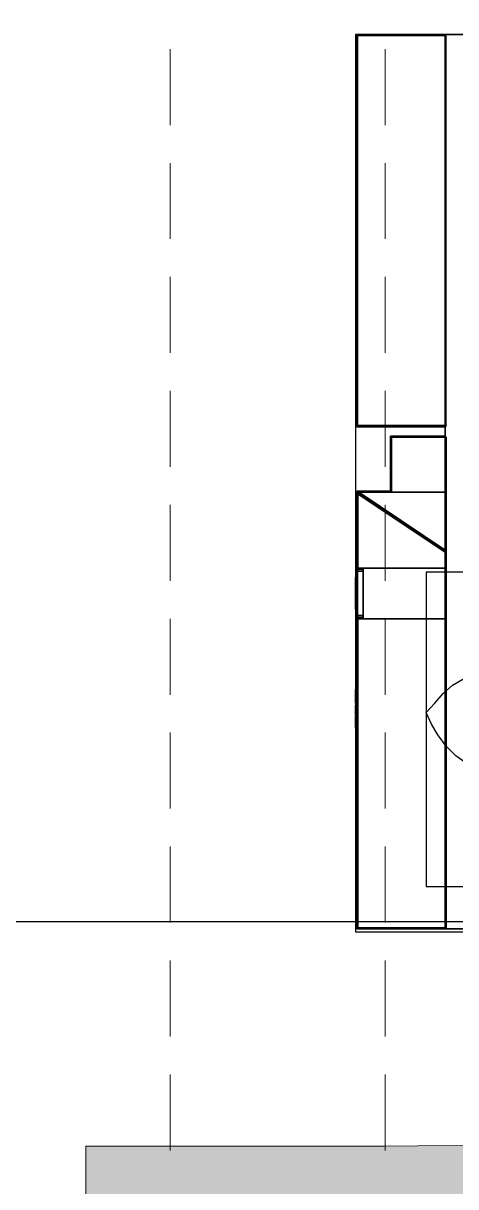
# Model space of a CAD drawing. Header units: millimetres. Extents: x -5841 to 140562, y 1006 to 102310.
# Drawn here: x 102425 to 102859, y 14253 to 15420 of the extents above; entities that cross this region are included whole.
import ezdxf

# ---------------------------------------------------------------- set-up
doc = ezdxf.new("R2010")
doc.units = ezdxf.units.MM
doc.header["$LTSCALE"] = 10
for name, color, linetype in [('PDF18_0', 7, 'Continuous'), ('PDF18_1-EeAa_3D-01', 7, 'Continuous'), ('PDF18_1-Electrical_App-01', 7, 'Continuous')]:
    doc.layers.add(name, color=color, linetype=linetype)
for name, color, linetype, true_color in [('PDF18_F-2DFurniture-01', 251, 'Continuous', 0x545454), ('PDF18_F-Furniture-01', 11, 'Continuous', 0xdd6e8a), ('PDF18_KD - WALL - LOADBEARING', 253, 'Continuous', 0xc0ab87)]:
    doc.layers.add(name, color=color, linetype=linetype, true_color=true_color)
picture_1 = doc.add_image_def('image2.png', size_in_pixel=(2281, 605))

msp = doc.modelspace()

# ---------------------------------------------------------------- linework, layer by layer
at = {"layer": 'PDF18_0', "lineweight": 0}
for points in [[(103488.1, 14517.6), (103488.1, 15799.2), (103488.1, 14294.3), (102488, 14293.3)], [(102588.5, 13773.6), (102788.6, 13973.7), (102788.6, 12157.6), (102788.6, 13973.7), (103787.6, 13973.7), (102788.6, 13973.7), (102788.6, 13044.5), (102488, 13044.5), (102488, 14293.3), (102787.5, 14293.3)]]:
    msp.add_lwpolyline(points, dxfattribs=at)
at = {"layer": 'PDF18_0', "color": 252, "lineweight": 0, "true_color": 0x939598}
for points in [[(102572.7, 15393.9), (102572.7, 15317.7)], [(102788.6, 15317.7), (102788.6, 15393.9)], [(102572.7, 15279.6), (102572.7, 15203.4)], [(102788.6, 15203.4), (102788.6, 15279.6)], [(102572.7, 15165.3), (102572.7, 15089.1)], [(102788.6, 15089.1), (102788.6, 15165.3)], [(102572.7, 15051), (102572.7, 14974.8)], [(102788.6, 14974.8), (102788.6, 15051)], [(102572.7, 14936.7), (102572.7, 14860.5)], [(102788.6, 14860.5), (102788.6, 14936.7)], [(102572.7, 14822.4), (102572.7, 14746.2)], [(102788.6, 14746.2), (102788.6, 14822.4)], [(102572.7, 14708.1), (102572.7, 14631.9)], [(102788.6, 14631.9), (102788.6, 14708.1)], [(102572.7, 14593.8), (102572.7, 14517.6)], [(102788.6, 14517.6), (102788.6, 14593.8)], [(102572.7, 14479.5), (102572.7, 14403.3)], [(102788.6, 14403.3), (102788.6, 14479.5)], [(102572.7, 14365.2), (102572.7, 14289)], [(102788.6, 14289), (102788.6, 14365.2)]]:
    msp.add_lwpolyline(points, dxfattribs=at)
at = {"layer": 'PDF18_1-EeAa_3D-01', "lineweight": 25}
for points in [[(102760, 15408.7), (102848.9, 15408.7), (102761, 15408.7)], [(102761, 15407.7), (102848.9, 15407.7), (102848.9, 15016.1), (102761, 15016.1), (102761, 15407.7), (102760, 15407.7), (102761, 15408.7)], [(102971.6, 15408.7), (102848.9, 15408.7), (102848.9, 14511.3), (102971.6, 14511.3), (102848.9, 14511.3), (102848.9, 15408.7), (102971.6, 15408.7), (102971.6, 14511.3)], [(102848.9, 15408.7), (102849.9, 15407.7), (102848.9, 15407.7)], [(102760, 15016.1), (102848.9, 15016.1), (102848.9, 15407.7), (102760, 15407.7)], [(102760, 15016.1), (102760, 15017.1), (102760, 15406.6), (102760, 15017.1), (102760, 15016.1), (102760, 15407.7), (102760, 15406.6), (102760, 15407.7)], [(102849.9, 15016.1), (102849.9, 15407.7), (102848.9, 15407.7), (102848.9, 15016.1)], [(102761, 15016.1), (102761, 15015), (102760, 15016.1)], [(102848.9, 15015), (102760, 15015), (102761, 15015)], [(102849.9, 15016.1), (102848.9, 15015), (102848.9, 15016.1)], [(102848.9, 14949.4), (102848.9, 14891.2), (102762.1, 14949.4), (102794.9, 14949.4), (102793.8, 14950.5), (102793.8, 15004.4), (102793.8, 14950.5), (102793.8, 15004.4), (102848.9, 15004.4), (102848.9, 14949.4), (102793.8, 14949.4), (102793.8, 15004.4), (102793.8, 14950.5), (102793.8, 14949.4), (102761, 14949.4), (102848.9, 14891.2)], [(102794.9, 15004.4), (102793.8, 15004.4), (102794.9, 15005.5)], [(102793.8, 15005.5), (102848.9, 15005.5), (102848.9, 15004.4), (102849.9, 15004.4), (102848.9, 15005.5), (102794.9, 15005.5)], [(102848.9, 14949.4), (102848.9, 14891.2), (102849.9, 14891.2), (102849.9, 14949.4), (102849.9, 14891.2), (102848.9, 14891.2), (102848.9, 14949.4), (102848.9, 15004.4), (102794.9, 15004.4), (102794.9, 14949.4), (102848.9, 14949.4), (102848.9, 15004.4), (102848.9, 14949.4), (102849.9, 14949.4), (102849.9, 15004.4), (102849.9, 14949.4)], [(102848.9, 15005.5), (102849.9, 15004.4), (102848.9, 15004.4)], [(102761, 14512.3), (102848.9, 14512.3), (102760, 14512.3), (102760, 14822.4), (102760, 14512.3), (102760, 14822.4), (102760, 14512.3), (102760, 14822.4), (102760, 14873.2), (102760, 14822.4), (102760, 14873.2), (102760, 14949.4), (102761, 14948.4), (102762.1, 14949.4), (102761, 14950.5), (102793.8, 14950.5), (102761, 14950.5), (102760, 14950.5), (102793.8, 14950.5), (102761, 14950.5), (102793.8, 14950.5), (102760, 14950.5), (102761, 14949.4), (102760, 14948.4), (102760, 14949.4), (102760, 14873.2), (102760, 14948.4), (102848.9, 14889.1), (102848.9, 14873.2), (102848.9, 14889.1), (102761, 14948.4), (102761, 14873.2), (102760, 14873.2), (102760, 14822.4), (102761, 14822.4)], [(102761, 14950.5), (102760, 14949.4), (102760, 14950.5), (102760, 14949.4), (102761, 14950.5), (102760, 14949.4)], [(102760, 14949.4), (102760, 14873.2)], [(102848.9, 14891.2), (102848.9, 14889.1)], [(102848.9, 14891.2), (102848.9, 14889.1)], [(102849.9, 14889.1), (102848.9, 14889.1), (102848.9, 14873.2), (102848.9, 14889.1), (102849.9, 14889.1), (102849.9, 14873.2)], [(102849.9, 14891.2), (102849.9, 14889.1)], [(102848.9, 14822.4), (102848.9, 14873.2), (102760, 14873.2), (102760, 14822.4)], [(102760, 14873.2), (102760, 14872.2), (102760, 14873.2), (102760, 14872.2)], [(102760, 14872.2), (102760, 14870), (102760, 14873.2), (102760, 14872.2), (102760, 14870), (102760, 14873.2)], [(102760, 14822.4), (102760, 14823.5), (102760, 14825.6), (102760, 14870), (102760, 14872.2), (102760, 14873.2), (102760, 14872.2), (102760, 14870), (102760, 14825.6), (102760, 14823.5), (102760, 14822.4), (102766.3, 14822.4)], [(102766.3, 14822.4), (102766.3, 14823.5), (102760, 14823.5), (102766.3, 14823.5), (102766.3, 14825.6), (102760, 14825.6), (102766.3, 14825.6), (102766.3, 14870), (102766.3, 14872.2), (102760, 14872.2), (102766.3, 14872.2), (102766.3, 14873.2), (102760, 14873.2), (102766.3, 14873.2), (102766.3, 14872.2), (102760, 14872.2), (102766.3, 14872.2), (102766.3, 14870), (102760, 14870), (102766.3, 14870), (102766.3, 14825.6), (102766.3, 14823.5), (102760, 14823.5), (102766.3, 14823.5)], [(102848.9, 14873.2), (102848.9, 14822.4), (102761, 14822.4), (102761, 14873.2)], [(102766.3, 14822.4), (102766.3, 14823.5), (102766.3, 14825.6), (102766.3, 14870), (102766.3, 14872.2), (102766.3, 14873.2), (102766.3, 14872.2), (102766.3, 14870), (102766.3, 14825.6), (102766.3, 14823.5)], [(102848.9, 14873.2), (102849.9, 14873.2), (102849.9, 14822.4), (102848.9, 14822.4)], [(102848.9, 14822.4), (102849.9, 14822.4), (102849.9, 14873.2), (102848.9, 14873.2)], [(102758.9, 14861.6), (102758.9, 14862.6), (102758.9, 14863.7), (102758.9, 14862.6)], [(102758.9, 14858.4), (102758.9, 14859.5), (102758.9, 14863.7), (102758.9, 14859.5)], [(102758.9, 14858.4), (102758.9, 14859.5), (102758.9, 14858.4), (102758.9, 14860.5), (102758.9, 14859.5), (102758.9, 14858.4), (102758.9, 14859.5)], [(102766.3, 14870), (102760, 14870)], [(102758.9, 14855.2), (102758.9, 14856.3), (102758.9, 14857.3), (102758.9, 14858.4), (102758.9, 14857.3), (102758.9, 14856.3), (102758.9, 14855.2), (102758.9, 14856.3), (102758.9, 14857.3), (102758.9, 14856.3)], [(102758.9, 14855.2), (102758.9, 14854.2), (102758.9, 14853.1), (102758.9, 14854.2), (102758.9, 14855.2), (102758.9, 14854.2)], [(102758.9, 14854.2), (102758.9, 14853.1), (102758.9, 14852), (102758.9, 14853.1), (102758.9, 14852), (102758.9, 14853.1), (102758.9, 14854.2), (102758.9, 14855.2), (102758.9, 14854.2), (102758.9, 14853.1), (102758.9, 14852), (102758.9, 14853.1)], [(102758.9, 14851), (102758.9, 14849.9), (102758.9, 14852), (102758.9, 14853.1), (102758.9, 14852)], [(102758.9, 14849.9), (102758.9, 14848.9), (102758.9, 14849.9), (102758.9, 14848.9), (102758.9, 14849.9), (102758.9, 14851), (102758.9, 14852), (102758.9, 14853.1), (102758.9, 14852), (102758.9, 14851), (102758.9, 14852), (102758.9, 14853.1), (102758.9, 14852), (102758.9, 14851)], [(102758.9, 14849.9), (102758.9, 14848.9), (102758.9, 14847.8), (102758.9, 14848.9), (102758.9, 14849.9), (102758.9, 14848.9), (102758.9, 14847.8), (102758.9, 14848.9)], [(102758.9, 14847.8), (102758.9, 14848.9), (102758.9, 14849.9), (102758.9, 14848.9)], [(102758.9, 14846.8), (102758.9, 14847.8), (102758.9, 14846.8), (102758.9, 14847.8)], [(102758.9, 14846.8), (102758.9, 14847.8), (102758.9, 14846.8), (102758.9, 14845.7)], [(102758.9, 14846.8), (102758.9, 14847.8), (102758.9, 14846.8), (102758.9, 14845.7)], [(102758.9, 14845.7), (102758.9, 14846.8), (102758.9, 14845.7), (102758.9, 14846.8)], [(102758.9, 14846.8), (102758.9, 14845.7), (102758.9, 14844.6), (102758.9, 14845.7), (102758.9, 14846.8), (102758.9, 14845.7)], [(102758.9, 14846.8), (102758.9, 14845.7), (102758.9, 14846.8), (102758.9, 14845.7), (102758.9, 14846.8), (102758.9, 14845.7), (102758.9, 14844.6), (102758.9, 14845.7), (102758.9, 14844.6)], [(102758.9, 14846.8), (102758.9, 14845.7), (102758.9, 14844.6), (102758.9, 14845.7)], [(102758.9, 14840.4), (102758.9, 14841.5), (102758.9, 14845.7), (102758.9, 14846.8), (102758.9, 14845.7), (102758.9, 14841.5), (102758.9, 14840.4), (102758.9, 14839.3), (102758.9, 14840.4), (102758.9, 14841.5)], [(102758.9, 14841.5), (102758.9, 14845.7), (102758.9, 14846.8), (102758.9, 14845.7)], [(102758.9, 14846.8), (102758.9, 14845.7), (102758.9, 14841.5), (102758.9, 14840.4), (102758.9, 14841.5), (102758.9, 14845.7)], [(102758.9, 14843.6), (102758.9, 14844.6), (102758.9, 14842.5), (102758.9, 14843.6), (102758.9, 14844.6), (102758.9, 14843.6), (102758.9, 14844.6)], [(102758.9, 14842.5), (102758.9, 14843.6), (102758.9, 14842.5), (102758.9, 14843.6), (102758.9, 14842.5), (102758.9, 14843.6), (102758.9, 14844.6), (102758.9, 14843.6)], [(102758.9, 14844.6), (102758.9, 14843.6), (102758.9, 14844.6), (102758.9, 14843.6), (102758.9, 14844.6), (102758.9, 14843.6)], [(102758.9, 14836.2), (102758.9, 14842.5), (102758.9, 14841.5), (102758.9, 14837.2)], [(102758.9, 14842.5), (102758.9, 14841.5), (102758.9, 14842.5), (102758.9, 14841.5), (102758.9, 14837.2), (102758.9, 14836.2)], [(102758.9, 14842.5), (102758.9, 14841.5), (102758.9, 14840.4), (102758.9, 14841.5), (102758.9, 14842.5), (102758.9, 14841.5), (102758.9, 14840.4), (102758.9, 14841.5)], [(102758.9, 14840.4), (102758.9, 14841.5), (102758.9, 14842.5), (102758.9, 14840.4), (102758.9, 14841.5), (102758.9, 14842.5), (102758.9, 14841.5), (102758.9, 14840.4), (102758.9, 14841.5), (102758.9, 14842.5), (102758.9, 14841.5), (102758.9, 14840.4), (102758.9, 14839.3), (102758.9, 14840.4), (102758.9, 14838.3), (102758.9, 14840.4), (102758.9, 14838.3)], [(102758.9, 14841.5), (102758.9, 14842.5), (102758.9, 14841.5), (102758.9, 14842.5), (102758.9, 14841.5), (102758.9, 14842.5)], [(102758.9, 14839.3), (102758.9, 14840.4), (102758.9, 14841.5), (102758.9, 14840.4)], [(102758.9, 14838.3), (102758.9, 14839.3), (102758.9, 14840.4), (102758.9, 14839.3)], [(102758.9, 14839.3), (102758.9, 14838.3), (102758.9, 14839.3), (102758.9, 14838.3), (102758.9, 14839.3), (102758.9, 14840.4), (102758.9, 14839.3), (102758.9, 14838.3)], [(102758.9, 14839.3), (102758.9, 14840.4), (102758.9, 14839.3), (102758.9, 14840.4)], [(102758.9, 14839.3), (102758.9, 14840.4), (102758.9, 14839.3), (102758.9, 14840.4)], [(102758.9, 14836.2), (102758.9, 14837.2), (102758.9, 14838.3), (102758.9, 14836.2), (102758.9, 14838.3), (102758.9, 14837.2), (102758.9, 14836.2), (102758.9, 14837.2), (102758.9, 14838.3), (102758.9, 14837.2), (102758.9, 14836.2), (102758.9, 14835.1)], [(102758.9, 14838.3), (102758.9, 14837.2), (102758.9, 14836.2), (102758.9, 14837.2)], [(102758.9, 14836.2), (102758.9, 14837.2), (102758.9, 14836.2), (102758.9, 14837.2)], [(102758.9, 14835.1), (102758.9, 14836.2), (102758.9, 14837.2), (102758.9, 14835.1), (102758.9, 14837.2), (102758.9, 14836.2), (102758.9, 14835.1), (102758.9, 14836.2), (102758.9, 14837.2), (102758.9, 14836.2)], [(102758.9, 14831.9), (102758.9, 14833), (102758.9, 14834.1), (102758.9, 14833), (102758.9, 14831.9), (102758.9, 14833), (102758.9, 14834.1), (102758.9, 14835.1), (102758.9, 14834.1), (102758.9, 14833)], [(102760, 14823.5), (102760, 14822.4), (102760, 14825.6)], [(102760, 14822.4), (102760, 14825.6), (102760, 14823.5)], [(102766.3, 14825.6), (102760, 14825.6)], [(102760, 14822.4), (102760, 14823.5), (102760, 14822.4), (102760, 14823.5)], [(102848.9, 14822.4), (102848.9, 14512.3)], [(102849.9, 14822.4), (102849.9, 14512.3)], [(102758.9, 14751.5), (102758.9, 14748.3), (102758.9, 14747.3), (102758.9, 14743), (102758.9, 14744.1), (102758.9, 14746.2), (102758.9, 14745.2), (102758.9, 14743), (102758.9, 14742), (102758.9, 14737.7), (102758.9, 14743), (102758.9, 14747.3), (102758.9, 14746.2)], [(102760, 14747.3), (102758.9, 14747.3)], [(102760, 14746.2), (102758.9, 14746.2)], [(102758.9, 14744.1), (102760, 14744.1), (102760, 14745.2), (102758.9, 14745.2)], [(102760, 14747.3), (102760, 14748.3), (102760, 14751.5), (102760, 14746.2), (102760, 14747.3), (102760, 14745.2), (102760, 14746.2), (102760, 14744.1), (102760, 14747.3), (102760, 14743), (102760, 14737.7), (102760, 14742), (102760, 14743)], [(102760, 14743), (102758.9, 14743)], [(102758.9, 14732.5), (102758.9, 14727.2), (102758.9, 14735.6), (102758.9, 14727.2), (102758.9, 14726.1), (102758.9, 14732.5), (102758.9, 14728.2)], [(102760, 14735.6), (102758.9, 14735.6)], [(102760, 14732.5), (102758.9, 14732.5)], [(102760, 14732.5), (102758.9, 14732.5)], [(102760, 14732.5), (102760, 14726.1), (102760, 14727.2), (102760, 14735.6), (102760, 14727.2), (102760, 14732.5), (102760, 14728.2)], [(102760, 14727.2), (102758.9, 14727.2)], [(102758.9, 14714.5), (102758.9, 14718.7), (102758.9, 14716.6), (102758.9, 14717.6), (102758.9, 14718.7), (102758.9, 14719.8), (102758.9, 14720.8), (102758.9, 14721.9), (102758.9, 14720.8), (102758.9, 14719.8), (102758.9, 14718.7), (102758.9, 14717.6), (102758.9, 14715.5), (102758.9, 14714.5), (102758.9, 14719.8), (102758.9, 14720.8), (102758.9, 14721.9), (102758.9, 14722.9), (102758.9, 14724), (102758.9, 14725), (102758.9, 14724), (102758.9, 14722.9), (102758.9, 14721.9), (102758.9, 14720.8), (102758.9, 14719.8), (102758.9, 14718.7), (102758.9, 14717.6), (102758.9, 14716.6), (102758.9, 14715.5), (102758.9, 14714.5), (102758.9, 14713.4)], [(102760, 14724), (102758.9, 14724)], [(102760, 14722.9), (102758.9, 14722.9)], [(102760, 14721.9), (102758.9, 14721.9)], [(102760, 14721.9), (102758.9, 14721.9)], [(102760, 14720.8), (102758.9, 14720.8)], [(102760, 14720.8), (102758.9, 14720.8)], [(102760, 14716.6), (102760, 14718.7), (102760, 14714.5), (102760, 14713.4), (102760, 14714.5), (102760, 14715.5), (102760, 14716.6), (102760, 14717.6), (102760, 14718.7), (102760, 14719.8), (102760, 14720.8), (102760, 14721.9), (102760, 14722.9), (102760, 14724), (102760, 14725), (102760, 14724), (102760, 14722.9), (102760, 14721.9), (102760, 14720.8), (102760, 14719.8), (102760, 14714.5), (102760, 14715.5), (102760, 14717.6), (102760, 14718.7), (102760, 14719.8), (102760, 14720.8), (102760, 14721.9), (102760, 14720.8), (102760, 14719.8), (102760, 14718.7), (102760, 14717.6)], [(102760, 14719.8), (102758.9, 14719.8)], [(102760, 14719.8), (102758.9, 14719.8)], [(102760, 14717.6), (102758.9, 14717.6), (102760, 14717.6), (102758.9, 14717.6)], [(102760, 14714.5), (102758.9, 14714.5), (102760, 14714.5), (102758.9, 14714.5)], [(102760, 14713.4), (102758.9, 14713.4), (102760, 14713.4), (102758.9, 14713.4)], [(102761, 14512.3), (102761, 14511.3), (102760, 14512.3)], [(102761, 14511.3), (102760, 14511.3), (102848.9, 14511.3), (102849.9, 14512.3), (102848.9, 14512.3), (102848.9, 14511.3)], [(102849.9, 14512.3), (102848.9, 14511.3), (102848.9, 14512.3)]]:
    msp.add_lwpolyline(points, close=True, dxfattribs=at)
for points in [[(102760, 15407.7), (102760, 15408.7), (102760, 15407.7)], [(102760, 15408.7), (102760, 15408.7)], [(102761, 15408.7), (102761, 15408.7)], [(102848.9, 15408.7), (102848.9, 15408.7)], [(102848.9, 15408.7), (102848.9, 15407.7), (102848.9, 15408.7)], [(102848.9, 15408.7), (102848.9, 15408.7)], [(102760, 15407.7), (102760, 15407.7)], [(102760, 15407.7), (102760, 15407.7)], [(102760, 15407.7), (102760, 15407.7)], [(102760, 15406.6), (102760, 15406.6)], [(102761, 15407.7), (102761, 15407.7)], [(102848.9, 15407.7), (102848.9, 15407.7)], [(102848.9, 15407.7), (102848.9, 15407.7)], [(102848.9, 15407.7), (102848.9, 15407.7)], [(102849.9, 15407.7), (102849.9, 15407.7)], [(102760, 15017.1), (102760, 15017.1)], [(102760, 15015), (102760, 15016.1), (102760, 15015)], [(102760, 15016.1), (102760, 15016.1)], [(102760, 15016.1), (102760, 15016.1)], [(102760, 15016.1), (102760, 15016.1)], [(102760, 15016.1), (102760, 15016.1)], [(102760, 15015), (102760, 15015)], [(102761, 15016.1), (102761, 15016.1)], [(102761, 15015), (102761, 15015)], [(102848.9, 15016.1), (102848.9, 15015), (102848.9, 15016.1)], [(102848.9, 15016.1), (102848.9, 15016.1)], [(102848.9, 15016.1), (102848.9, 15016.1)], [(102848.9, 15016.1), (102848.9, 15016.1)], [(102848.9, 15015), (102848.9, 15015)], [(102848.9, 15015), (102848.9, 15015)], [(102849.9, 15016.1), (102849.9, 15016.1)], [(102793.8, 15004.4), (102793.8, 15005.5), (102793.8, 15004.4)], [(102793.8, 15004.4), (102794.9, 15005.5), (102793.8, 15004.4)], [(102793.8, 15005.5), (102793.8, 15005.5)], [(102793.8, 15004.4), (102793.8, 15004.4)], [(102793.8, 15004.4), (102793.8, 14950.5), (102793.8, 15004.4)], [(102793.8, 15004.4), (102793.8, 15004.4)], [(102793.8, 15004.4), (102793.8, 15004.4)], [(102793.8, 15004.4), (102793.8, 15004.4)], [(102793.8, 15004.4), (102793.8, 15004.4)], [(102793.8, 15004.4), (102793.8, 15004.4)], [(102793.8, 15004.4), (102793.8, 15004.4)], [(102793.8, 15004.4), (102793.8, 15004.4)], [(102793.8, 15004.4), (102793.8, 15004.4)], [(102848.9, 15005.5), (102794.9, 15005.5), (102848.9, 15005.5)], [(102794.9, 15005.5), (102794.9, 15005.5)], [(102794.9, 15005.5), (102794.9, 15005.5)], [(102794.9, 15004.4), (102794.9, 15004.4)], [(102848.9, 15005.5), (102848.9, 15004.4), (102848.9, 15005.5)], [(102848.9, 15005.5), (102848.9, 15005.5)], [(102848.9, 15005.5), (102848.9, 15005.5)], [(102848.9, 15005.5), (102848.9, 15005.5)], [(102848.9, 15005.5), (102848.9, 15005.5)], [(102848.9, 15005.5), (102848.9, 15005.5)], [(102848.9, 15004.4), (102848.9, 15004.4)], [(102848.9, 15004.4), (102848.9, 15004.4)], [(102848.9, 15004.4), (102848.9, 15004.4)], [(102848.9, 15004.4), (102848.9, 15004.4)], [(102849.9, 15004.4), (102849.9, 15004.4)], [(102849.9, 15004.4), (102849.9, 15004.4)], [(102849.9, 15004.4), (102849.9, 15004.4)], [(102760, 14950.5), (102760, 14950.5)], [(102760, 14873.2), (102760, 14949.4), (102760, 14873.2)], [(102760, 14949.4), (102760, 14949.4)], [(102760, 14949.4), (102760, 14949.4)], [(102760, 14949.4), (102760, 14949.4)], [(102760, 14949.4), (102760, 14949.4)], [(102760, 14948.4), (102760, 14948.4)], [(102761, 14950.5), (102761, 14950.5)], [(102761, 14950.5), (102761, 14950.5)], [(102761, 14949.4), (102761, 14949.4)], [(102761, 14948.4), (102761, 14948.4)], [(102762.1, 14949.4), (102762.1, 14949.4)], [(102793.8, 14950.5), (102793.8, 14950.5)], [(102793.8, 14950.5), (102793.8, 14950.5)], [(102793.8, 14950.5), (102793.8, 14950.5)], [(102793.8, 14950.5), (102793.8, 14950.5)], [(102793.8, 14949.4), (102793.8, 14949.4)], [(102794.9, 14949.4), (102794.9, 14949.4)], [(102848.9, 14949.4), (102848.9, 14949.4)], [(102848.9, 14949.4), (102848.9, 14949.4)], [(102848.9, 14949.4), (102848.9, 14949.4)], [(102848.9, 14949.4), (102848.9, 14949.4)], [(102848.9, 14949.4), (102848.9, 14949.4)], [(102849.9, 14949.4), (102849.9, 14949.4)], [(102849.9, 14949.4), (102849.9, 14949.4)], [(102849.9, 14949.4), (102849.9, 14949.4)], [(102848.9, 14891.2), (102848.9, 14891.2)], [(102848.9, 14891.2), (102848.9, 14891.2)], [(102848.9, 14891.2), (102848.9, 14891.2)], [(102848.9, 14891.2), (102848.9, 14891.2)], [(102848.9, 14891.2), (102848.9, 14891.2)], [(102848.9, 14889.1), (102848.9, 14889.1)], [(102848.9, 14889.1), (102848.9, 14889.1)], [(102848.9, 14889.1), (102848.9, 14889.1)], [(102848.9, 14889.1), (102848.9, 14889.1)], [(102848.9, 14889.1), (102848.9, 14889.1)], [(102849.9, 14891.2), (102849.9, 14891.2)], [(102849.9, 14891.2), (102849.9, 14891.2)], [(102849.9, 14891.2), (102849.9, 14891.2)], [(102849.9, 14889.1), (102849.9, 14889.1)], [(102849.9, 14889.1), (102849.9, 14889.1)], [(102760, 14873.2), (102760, 14822.4), (102760, 14873.2)], [(102766.3, 14873.2), (102760, 14873.2), (102766.3, 14873.2)], [(102760, 14873.2), (102760, 14873.2)], [(102760, 14873.2), (102760, 14873.2)], [(102760, 14873.2), (102760, 14873.2)], [(102760, 14873.2), (102760, 14873.2)], [(102760, 14873.2), (102760, 14873.2)], [(102760, 14873.2), (102760, 14873.2)], [(102760, 14873.2), (102760, 14873.2)], [(102760, 14873.2), (102760, 14873.2)], [(102760, 14873.2), (102760, 14873.2)], [(102760, 14872.2), (102766.3, 14872.2), (102760, 14872.2)], [(102760, 14872.2), (102766.3, 14872.2), (102760, 14872.2)], [(102760, 14872.2), (102760, 14872.2)], [(102760, 14872.2), (102760, 14872.2)], [(102760, 14872.2), (102760, 14872.2)], [(102760, 14872.2), (102760, 14872.2)], [(102760, 14872.2), (102760, 14872.2)], [(102761, 14873.2), (102761, 14873.2)], [(102766.3, 14873.2), (102766.3, 14873.2)], [(102766.3, 14873.2), (102766.3, 14873.2)], [(102766.3, 14872.2), (102766.3, 14872.2)], [(102766.3, 14872.2), (102766.3, 14872.2)], [(102766.3, 14872.2), (102766.3, 14872.2)], [(102766.3, 14872.2), (102766.3, 14872.2)], [(102848.9, 14873.2), (102848.9, 14873.2)], [(102848.9, 14873.2), (102848.9, 14873.2)], [(102848.9, 14873.2), (102848.9, 14873.2)], [(102848.9, 14873.2), (102848.9, 14873.2)], [(102848.9, 14873.2), (102848.9, 14873.2)], [(102849.9, 14873.2), (102849.9, 14873.2)], [(102849.9, 14873.2), (102849.9, 14873.2)], [(102849.9, 14873.2), (102849.9, 14873.2)], [(102758.9, 14858.4), (102758.9, 14863.7), (102758.9, 14858.4)], [(102758.9, 14863.7), (102758.9, 14858.4), (102758.9, 14863.7)], [(102758.9, 14863.7), (102758.9, 14863.7)], [(102758.9, 14863.7), (102758.9, 14863.7)], [(102758.9, 14863.7), (102758.9, 14863.7)], [(102758.9, 14862.6), (102758.9, 14862.6)], [(102758.9, 14862.6), (102758.9, 14862.6)], [(102758.9, 14861.6), (102758.9, 14861.6)], [(102758.9, 14860.5), (102758.9, 14860.5)], [(102758.9, 14860.5), (102758.9, 14860.5)], [(102760, 14825.6), (102760, 14870), (102760, 14825.6)], [(102760, 14870), (102760, 14870)], [(102760, 14870), (102760, 14870)], [(102760, 14870), (102760, 14870)], [(102766.3, 14870), (102766.3, 14870)], [(102766.3, 14870), (102766.3, 14870)], [(102766.3, 14870), (102766.3, 14870)], [(102766.3, 14870), (102766.3, 14870)], [(102758.9, 14859.5), (102758.9, 14859.5)], [(102758.9, 14859.5), (102758.9, 14859.5)], [(102758.9, 14859.5), (102758.9, 14859.5)], [(102758.9, 14859.5), (102758.9, 14859.5)], [(102758.9, 14859.5), (102758.9, 14859.5)], [(102758.9, 14858.4), (102758.9, 14858.4)], [(102758.9, 14858.4), (102758.9, 14858.4)], [(102758.9, 14858.4), (102758.9, 14858.4)], [(102758.9, 14858.4), (102758.9, 14858.4)], [(102758.9, 14858.4), (102758.9, 14858.4)], [(102758.9, 14858.4), (102758.9, 14858.4)], [(102758.9, 14858.4), (102758.9, 14858.4)], [(102758.9, 14858.4), (102758.9, 14858.4)], [(102758.9, 14858.4), (102758.9, 14858.4)], [(102758.9, 14857.3), (102758.9, 14856.3), (102758.9, 14857.3)], [(102758.9, 14857.3), (102758.9, 14857.3)], [(102758.9, 14857.3), (102758.9, 14857.3)], [(102758.9, 14857.3), (102758.9, 14857.3)], [(102758.9, 14857.3), (102758.9, 14857.3)], [(102758.9, 14857.3), (102758.9, 14857.3)], [(102758.9, 14856.3), (102758.9, 14856.3)], [(102758.9, 14856.3), (102758.9, 14856.3)], [(102758.9, 14856.3), (102758.9, 14856.3)], [(102758.9, 14856.3), (102758.9, 14856.3)], [(102758.9, 14856.3), (102758.9, 14856.3)], [(102758.9, 14855.2), (102758.9, 14855.2)], [(102758.9, 14855.2), (102758.9, 14855.2)], [(102758.9, 14855.2), (102758.9, 14855.2)], [(102758.9, 14855.2), (102758.9, 14855.2)], [(102758.9, 14855.2), (102758.9, 14855.2)], [(102758.9, 14855.2), (102758.9, 14855.2)], [(102758.9, 14855.2), (102758.9, 14855.2)], [(102758.9, 14854.2), (102758.9, 14854.2)], [(102758.9, 14854.2), (102758.9, 14854.2)], [(102758.9, 14854.2), (102758.9, 14854.2)], [(102758.9, 14854.2), (102758.9, 14854.2)], [(102758.9, 14854.2), (102758.9, 14854.2)], [(102758.9, 14854.2), (102758.9, 14854.2)], [(102758.9, 14854.2), (102758.9, 14854.2)], [(102758.9, 14853.1), (102758.9, 14853.1)], [(102758.9, 14853.1), (102758.9, 14853.1)], [(102758.9, 14853.1), (102758.9, 14853.1)], [(102758.9, 14853.1), (102758.9, 14853.1)], [(102758.9, 14853.1), (102758.9, 14853.1)], [(102758.9, 14853.1), (102758.9, 14853.1)], [(102758.9, 14853.1), (102758.9, 14853.1)], [(102758.9, 14853.1), (102758.9, 14853.1)], [(102758.9, 14853.1), (102758.9, 14853.1)], [(102758.9, 14853.1), (102758.9, 14853.1)], [(102758.9, 14852), (102758.9, 14852)], [(102758.9, 14852), (102758.9, 14852)], [(102758.9, 14852), (102758.9, 14852)], [(102758.9, 14852), (102758.9, 14852)], [(102758.9, 14852), (102758.9, 14852)], [(102758.9, 14852), (102758.9, 14852)], [(102758.9, 14852), (102758.9, 14852)], [(102758.9, 14852), (102758.9, 14852)], [(102758.9, 14851), (102758.9, 14851)], [(102758.9, 14851), (102758.9, 14851)], [(102758.9, 14851), (102758.9, 14851)], [(102758.9, 14851), (102758.9, 14851)], [(102758.9, 14851), (102758.9, 14851)], [(102758.9, 14849.9), (102758.9, 14849.9)], [(102758.9, 14849.9), (102758.9, 14849.9)], [(102758.9, 14849.9), (102758.9, 14849.9)], [(102758.9, 14849.9), (102758.9, 14849.9)], [(102758.9, 14849.9), (102758.9, 14849.9)], [(102758.9, 14849.9), (102758.9, 14849.9)], [(102758.9, 14849.9), (102758.9, 14849.9)], [(102758.9, 14849.9), (102758.9, 14849.9)], [(102758.9, 14849.9), (102758.9, 14849.9)], [(102758.9, 14849.9), (102758.9, 14848.9), (102758.9, 14849.9)], [(102758.9, 14848.9), (102758.9, 14849.9), (102758.9, 14848.9)], [(102758.9, 14849.9), (102758.9, 14849.9)], [(102758.9, 14849.9), (102758.9, 14849.9)], [(102758.9, 14849.9), (102758.9, 14849.9)], [(102758.9, 14848.9), (102758.9, 14848.9)], [(102758.9, 14848.9), (102758.9, 14848.9)], [(102758.9, 14848.9), (102758.9, 14848.9)], [(102758.9, 14848.9), (102758.9, 14848.9)], [(102758.9, 14848.9), (102758.9, 14848.9)], [(102758.9, 14848.9), (102758.9, 14848.9)], [(102758.9, 14848.9), (102758.9, 14848.9)], [(102758.9, 14848.9), (102758.9, 14848.9)], [(102758.9, 14848.9), (102758.9, 14848.9)], [(102758.9, 14848.9), (102758.9, 14848.9)], [(102758.9, 14848.9), (102758.9, 14848.9)], [(102758.9, 14847.8), (102758.9, 14847.8)], [(102758.9, 14847.8), (102758.9, 14847.8)], [(102758.9, 14847.8), (102758.9, 14847.8)], [(102758.9, 14847.8), (102758.9, 14847.8)], [(102758.9, 14847.8), (102758.9, 14847.8)], [(102758.9, 14847.8), (102758.9, 14847.8)], [(102758.9, 14847.8), (102758.9, 14847.8)], [(102758.9, 14847.8), (102758.9, 14847.8)], [(102758.9, 14846.8), (102758.9, 14846.8)], [(102758.9, 14846.8), (102758.9, 14846.8)], [(102758.9, 14846.8), (102758.9, 14846.8)], [(102758.9, 14846.8), (102758.9, 14846.8)], [(102758.9, 14846.8), (102758.9, 14846.8)], [(102758.9, 14846.8), (102758.9, 14846.8)], [(102758.9, 14846.8), (102758.9, 14846.8)], [(102758.9, 14846.8), (102758.9, 14846.8)], [(102758.9, 14846.8), (102758.9, 14846.8)], [(102758.9, 14846.8), (102758.9, 14846.8)], [(102758.9, 14846.8), (102758.9, 14846.8)], [(102758.9, 14846.8), (102758.9, 14846.8)], [(102758.9, 14846.8), (102758.9, 14846.8)], [(102758.9, 14846.8), (102758.9, 14846.8)], [(102758.9, 14846.8), (102758.9, 14846.8)], [(102758.9, 14846.8), (102758.9, 14846.8)], [(102758.9, 14846.8), (102758.9, 14846.8)], [(102758.9, 14846.8), (102758.9, 14846.8)], [(102758.9, 14846.8), (102758.9, 14846.8)], [(102758.9, 14846.8), (102758.9, 14846.8)], [(102758.9, 14846.8), (102758.9, 14846.8)], [(102758.9, 14845.7), (102758.9, 14845.7)], [(102758.9, 14845.7), (102758.9, 14845.7)], [(102758.9, 14845.7), (102758.9, 14845.7)], [(102758.9, 14845.7), (102758.9, 14845.7)], [(102758.9, 14845.7), (102758.9, 14845.7)], [(102758.9, 14845.7), (102758.9, 14845.7)], [(102758.9, 14845.7), (102758.9, 14845.7)], [(102758.9, 14845.7), (102758.9, 14845.7)], [(102758.9, 14845.7), (102758.9, 14845.7)], [(102758.9, 14845.7), (102758.9, 14845.7)], [(102758.9, 14845.7), (102758.9, 14845.7)], [(102758.9, 14845.7), (102758.9, 14845.7)], [(102758.9, 14845.7), (102758.9, 14845.7)], [(102758.9, 14845.7), (102758.9, 14845.7)], [(102758.9, 14845.7), (102758.9, 14845.7)], [(102758.9, 14845.7), (102758.9, 14845.7)], [(102758.9, 14845.7), (102758.9, 14845.7)], [(102758.9, 14845.7), (102758.9, 14845.7)], [(102758.9, 14845.7), (102758.9, 14845.7)], [(102758.9, 14845.7), (102758.9, 14845.7)], [(102758.9, 14845.7), (102758.9, 14845.7)], [(102758.9, 14844.6), (102758.9, 14843.6), (102758.9, 14844.6)], [(102758.9, 14843.6), (102758.9, 14844.6), (102758.9, 14843.6)], [(102758.9, 14844.6), (102758.9, 14844.6)], [(102758.9, 14844.6), (102758.9, 14844.6)], [(102758.9, 14844.6), (102758.9, 14844.6)], [(102758.9, 14844.6), (102758.9, 14844.6)], [(102758.9, 14844.6), (102758.9, 14844.6)], [(102758.9, 14844.6), (102758.9, 14844.6)], [(102758.9, 14844.6), (102758.9, 14844.6)], [(102758.9, 14844.6), (102758.9, 14844.6)], [(102758.9, 14844.6), (102758.9, 14844.6)], [(102758.9, 14844.6), (102758.9, 14844.6)], [(102758.9, 14844.6), (102758.9, 14844.6)], [(102758.9, 14844.6), (102758.9, 14844.6)], [(102758.9, 14844.6), (102758.9, 14844.6)], [(102758.9, 14844.6), (102758.9, 14844.6)], [(102758.9, 14844.6), (102758.9, 14844.6)], [(102758.9, 14844.6), (102758.9, 14844.6)], [(102758.9, 14844.6), (102758.9, 14844.6)], [(102758.9, 14843.6), (102758.9, 14843.6)], [(102758.9, 14843.6), (102758.9, 14843.6)], [(102758.9, 14843.6), (102758.9, 14843.6)], [(102758.9, 14843.6), (102758.9, 14843.6)], [(102758.9, 14843.6), (102758.9, 14843.6)], [(102758.9, 14843.6), (102758.9, 14843.6)], [(102758.9, 14843.6), (102758.9, 14843.6)], [(102758.9, 14843.6), (102758.9, 14843.6)], [(102758.9, 14843.6), (102758.9, 14843.6)], [(102758.9, 14843.6), (102758.9, 14843.6)], [(102758.9, 14843.6), (102758.9, 14843.6)], [(102758.9, 14843.6), (102758.9, 14843.6)], [(102758.9, 14843.6), (102758.9, 14843.6)], [(102758.9, 14843.6), (102758.9, 14843.6)], [(102758.9, 14842.5), (102758.9, 14842.5)], [(102758.9, 14842.5), (102758.9, 14841.5), (102758.9, 14842.5)], [(102758.9, 14842.5), (102758.9, 14842.5)], [(102758.9, 14842.5), (102758.9, 14842.5)], [(102758.9, 14842.5), (102758.9, 14842.5)], [(102758.9, 14842.5), (102758.9, 14842.5)], [(102758.9, 14842.5), (102758.9, 14842.5)], [(102758.9, 14842.5), (102758.9, 14842.5)], [(102758.9, 14842.5), (102758.9, 14842.5)], [(102758.9, 14842.5), (102758.9, 14842.5)], [(102758.9, 14842.5), (102758.9, 14842.5)], [(102758.9, 14842.5), (102758.9, 14842.5)], [(102758.9, 14842.5), (102758.9, 14842.5)], [(102758.9, 14842.5), (102758.9, 14842.5)], [(102758.9, 14842.5), (102758.9, 14842.5)], [(102758.9, 14842.5), (102758.9, 14842.5)], [(102758.9, 14842.5), (102758.9, 14842.5)], [(102758.9, 14842.5), (102758.9, 14842.5)], [(102758.9, 14842.5), (102758.9, 14842.5)], [(102758.9, 14842.5), (102758.9, 14842.5)], [(102758.9, 14842.5), (102758.9, 14842.5)], [(102758.9, 14842.5), (102758.9, 14842.5)], [(102758.9, 14842.5), (102758.9, 14842.5)], [(102758.9, 14840.4), (102758.9, 14841.5), (102758.9, 14840.4)], [(102758.9, 14841.5), (102758.9, 14840.4), (102758.9, 14839.3)], [(102758.9, 14841.5), (102758.9, 14841.5)], [(102758.9, 14841.5), (102758.9, 14841.5)], [(102758.9, 14841.5), (102758.9, 14841.5)], [(102758.9, 14841.5), (102758.9, 14841.5)], [(102758.9, 14841.5), (102758.9, 14841.5)], [(102758.9, 14841.5), (102758.9, 14841.5)], [(102758.9, 14841.5), (102758.9, 14841.5)], [(102758.9, 14841.5), (102758.9, 14841.5)], [(102758.9, 14841.5), (102758.9, 14841.5)], [(102758.9, 14841.5), (102758.9, 14841.5)], [(102758.9, 14841.5), (102758.9, 14841.5)], [(102758.9, 14841.5), (102758.9, 14841.5)], [(102758.9, 14841.5), (102758.9, 14841.5)], [(102758.9, 14841.5), (102758.9, 14841.5)], [(102758.9, 14841.5), (102758.9, 14841.5)], [(102758.9, 14841.5), (102758.9, 14841.5)], [(102758.9, 14841.5), (102758.9, 14841.5)], [(102758.9, 14841.5), (102758.9, 14841.5)], [(102758.9, 14841.5), (102758.9, 14841.5)], [(102758.9, 14841.5), (102758.9, 14841.5)], [(102758.9, 14841.5), (102758.9, 14841.5)], [(102758.9, 14841.5), (102758.9, 14841.5)], [(102758.9, 14841.5), (102758.9, 14841.5)], [(102758.9, 14841.5), (102758.9, 14841.5)], [(102758.9, 14841.5), (102758.9, 14841.5)], [(102758.9, 14841.5), (102758.9, 14841.5)], [(102758.9, 14841.5), (102758.9, 14841.5)], [(102758.9, 14841.5), (102758.9, 14841.5)], [(102758.9, 14840.4), (102758.9, 14838.3), (102758.9, 14840.4)], [(102758.9, 14840.4), (102758.9, 14840.4)], [(102758.9, 14840.4), (102758.9, 14840.4)], [(102758.9, 14840.4), (102758.9, 14840.4)], [(102758.9, 14840.4), (102758.9, 14840.4)], [(102758.9, 14840.4), (102758.9, 14840.4)], [(102758.9, 14840.4), (102758.9, 14840.4)], [(102758.9, 14840.4), (102758.9, 14840.4)], [(102758.9, 14840.4), (102758.9, 14840.4)], [(102758.9, 14840.4), (102758.9, 14840.4)], [(102758.9, 14840.4), (102758.9, 14840.4)], [(102758.9, 14840.4), (102758.9, 14840.4)], [(102758.9, 14840.4), (102758.9, 14840.4)], [(102758.9, 14840.4), (102758.9, 14840.4)], [(102758.9, 14840.4), (102758.9, 14840.4)], [(102758.9, 14840.4), (102758.9, 14840.4)], [(102758.9, 14840.4), (102758.9, 14840.4)], [(102758.9, 14840.4), (102758.9, 14840.4)], [(102758.9, 14840.4), (102758.9, 14840.4)], [(102758.9, 14840.4), (102758.9, 14840.4)], [(102758.9, 14840.4), (102758.9, 14840.4)], [(102758.9, 14840.4), (102758.9, 14840.4)], [(102758.9, 14840.4), (102758.9, 14840.4)], [(102758.9, 14840.4), (102758.9, 14840.4)], [(102758.9, 14840.4), (102758.9, 14840.4)], [(102758.9, 14840.4), (102758.9, 14840.4)], [(102758.9, 14839.3), (102758.9, 14839.3)], [(102758.9, 14839.3), (102758.9, 14839.3)], [(102758.9, 14839.3), (102758.9, 14839.3)], [(102758.9, 14839.3), (102758.9, 14839.3)], [(102758.9, 14839.3), (102758.9, 14839.3)], [(102758.9, 14839.3), (102758.9, 14839.3)], [(102758.9, 14839.3), (102758.9, 14839.3)], [(102758.9, 14839.3), (102758.9, 14839.3)], [(102758.9, 14839.3), (102758.9, 14839.3)], [(102758.9, 14839.3), (102758.9, 14839.3)], [(102758.9, 14839.3), (102758.9, 14839.3)], [(102758.9, 14839.3), (102758.9, 14839.3)], [(102758.9, 14839.3), (102758.9, 14839.3)], [(102758.9, 14839.3), (102758.9, 14839.3)], [(102758.9, 14839.3), (102758.9, 14839.3)], [(102758.9, 14839.3), (102758.9, 14839.3)], [(102758.9, 14836.2), (102758.9, 14835.1), (102758.9, 14836.2), (102758.9, 14835.1), (102758.9, 14836.2), (102758.9, 14835.1), (102758.9, 14836.2), (102758.9, 14837.2), (102758.9, 14836.2), (102758.9, 14837.2), (102758.9, 14836.2), (102758.9, 14837.2), (102758.9, 14836.2), (102758.9, 14837.2), (102758.9, 14836.2), (102758.9, 14837.2), (102758.9, 14838.3), (102758.9, 14837.2), (102758.9, 14838.3)], [(102758.9, 14838.3), (102758.9, 14838.3)], [(102758.9, 14838.3), (102758.9, 14838.3)], [(102758.9, 14838.3), (102758.9, 14838.3)], [(102758.9, 14838.3), (102758.9, 14838.3)], [(102758.9, 14838.3), (102758.9, 14838.3)], [(102758.9, 14838.3), (102758.9, 14838.3)], [(102758.9, 14838.3), (102758.9, 14838.3)], [(102758.9, 14838.3), (102758.9, 14838.3)], [(102758.9, 14838.3), (102758.9, 14838.3)], [(102758.9, 14838.3), (102758.9, 14838.3)], [(102758.9, 14838.3), (102758.9, 14838.3)], [(102758.9, 14838.3), (102758.9, 14838.3)], [(102758.9, 14838.3), (102758.9, 14838.3)], [(102758.9, 14838.3), (102758.9, 14838.3)], [(102758.9, 14837.2), (102758.9, 14837.2)], [(102758.9, 14837.2), (102758.9, 14837.2)], [(102758.9, 14837.2), (102758.9, 14837.2)], [(102758.9, 14837.2), (102758.9, 14837.2)], [(102758.9, 14837.2), (102758.9, 14837.2)], [(102758.9, 14837.2), (102758.9, 14837.2)], [(102758.9, 14837.2), (102758.9, 14837.2)], [(102758.9, 14837.2), (102758.9, 14837.2)], [(102758.9, 14837.2), (102758.9, 14837.2)], [(102758.9, 14837.2), (102758.9, 14837.2)], [(102758.9, 14837.2), (102758.9, 14837.2)], [(102758.9, 14837.2), (102758.9, 14837.2)], [(102758.9, 14837.2), (102758.9, 14837.2)], [(102758.9, 14837.2), (102758.9, 14837.2)], [(102758.9, 14837.2), (102758.9, 14837.2)], [(102758.9, 14837.2), (102758.9, 14837.2)], [(102758.9, 14837.2), (102758.9, 14837.2)], [(102758.9, 14837.2), (102758.9, 14837.2)], [(102758.9, 14837.2), (102758.9, 14837.2)], [(102758.9, 14836.2), (102758.9, 14836.2)], [(102758.9, 14836.2), (102758.9, 14836.2)], [(102758.9, 14836.2), (102758.9, 14836.2)], [(102758.9, 14836.2), (102758.9, 14836.2)], [(102758.9, 14836.2), (102758.9, 14836.2)], [(102758.9, 14836.2), (102758.9, 14836.2)], [(102758.9, 14836.2), (102758.9, 14836.2)], [(102758.9, 14836.2), (102758.9, 14836.2)], [(102758.9, 14836.2), (102758.9, 14836.2)], [(102758.9, 14836.2), (102758.9, 14836.2)], [(102758.9, 14836.2), (102758.9, 14836.2)], [(102758.9, 14836.2), (102758.9, 14836.2)], [(102758.9, 14836.2), (102758.9, 14836.2)], [(102758.9, 14836.2), (102758.9, 14836.2)], [(102758.9, 14836.2), (102758.9, 14836.2)], [(102758.9, 14836.2), (102758.9, 14836.2)], [(102758.9, 14836.2), (102758.9, 14836.2)], [(102758.9, 14836.2), (102758.9, 14836.2)], [(102758.9, 14836.2), (102758.9, 14836.2)], [(102758.9, 14836.2), (102758.9, 14836.2)], [(102758.9, 14836.2), (102758.9, 14836.2)], [(102758.9, 14835.1), (102758.9, 14835.1)], [(102758.9, 14835.1), (102758.9, 14835.1)], [(102758.9, 14835.1), (102758.9, 14835.1)], [(102758.9, 14835.1), (102758.9, 14835.1)], [(102758.9, 14835.1), (102758.9, 14835.1)], [(102758.9, 14835.1), (102758.9, 14835.1)], [(102758.9, 14835.1), (102758.9, 14835.1)], [(102758.9, 14835.1), (102758.9, 14835.1)], [(102758.9, 14835.1), (102758.9, 14835.1)], [(102758.9, 14834.1), (102758.9, 14834.1)], [(102758.9, 14834.1), (102758.9, 14834.1)], [(102758.9, 14834.1), (102758.9, 14834.1)], [(102758.9, 14834.1), (102758.9, 14834.1)], [(102758.9, 14834.1), (102758.9, 14834.1)], [(102758.9, 14833), (102758.9, 14833)], [(102758.9, 14833), (102758.9, 14833)], [(102758.9, 14833), (102758.9, 14833)], [(102758.9, 14833), (102758.9, 14833)], [(102758.9, 14833), (102758.9, 14833)], [(102758.9, 14833), (102758.9, 14833)], [(102758.9, 14831.9), (102758.9, 14831.9)], [(102758.9, 14831.9), (102758.9, 14831.9)], [(102758.9, 14831.9), (102758.9, 14831.9)], [(102760, 14825.6), (102760, 14825.6)], [(102760, 14825.6), (102760, 14825.6)], [(102760, 14825.6), (102760, 14825.6)], [(102760, 14825.6), (102760, 14825.6)], [(102766.3, 14825.6), (102766.3, 14825.6)], [(102766.3, 14825.6), (102766.3, 14825.6)], [(102766.3, 14825.6), (102766.3, 14825.6)], [(102766.3, 14825.6), (102766.3, 14825.6)], [(102760, 14823.5), (102766.3, 14823.5), (102760, 14823.5)], [(102760, 14823.5), (102766.3, 14823.5), (102760, 14823.5)], [(102760, 14823.5), (102760, 14823.5)], [(102760, 14823.5), (102760, 14823.5)], [(102760, 14823.5), (102760, 14823.5)], [(102760, 14823.5), (102760, 14823.5)], [(102760, 14823.5), (102760, 14823.5)], [(102760, 14822.4), (102760, 14512.3), (102760, 14822.4)], [(102760, 14822.4), (102766.3, 14822.4), (102760, 14822.4)], [(102760, 14822.4), (102760, 14822.4)], [(102760, 14822.4), (102760, 14822.4)], [(102760, 14822.4), (102760, 14822.4)], [(102760, 14822.4), (102760, 14822.4)], [(102760, 14822.4), (102760, 14822.4)], [(102760, 14822.4), (102760, 14822.4)], [(102760, 14822.4), (102760, 14822.4)], [(102760, 14822.4), (102760, 14822.4)], [(102760, 14822.4), (102760, 14822.4)], [(102761, 14822.4), (102761, 14822.4)], [(102766.3, 14823.5), (102766.3, 14823.5)], [(102766.3, 14823.5), (102766.3, 14823.5)], [(102766.3, 14823.5), (102766.3, 14823.5)], [(102766.3, 14823.5), (102766.3, 14823.5)], [(102766.3, 14822.4), (102766.3, 14822.4)], [(102766.3, 14822.4), (102766.3, 14822.4)], [(102848.9, 14512.3), (102848.9, 14822.4), (102848.9, 14512.3)], [(102848.9, 14822.4), (102848.9, 14822.4)], [(102848.9, 14822.4), (102848.9, 14822.4)], [(102848.9, 14822.4), (102848.9, 14822.4)], [(102848.9, 14822.4), (102848.9, 14822.4)], [(102848.9, 14822.4), (102848.9, 14822.4)], [(102849.9, 14822.4), (102849.9, 14822.4)], [(102849.9, 14822.4), (102849.9, 14822.4)], [(102849.9, 14822.4), (102849.9, 14822.4)], [(102758.9, 14751.5), (102760, 14751.5)], [(102758.9, 14751.5), (102758.9, 14751.5)], [(102758.9, 14748.3), (102760, 14748.3)], [(102758.9, 14748.3), (102758.9, 14748.3)], [(102758.9, 14747.3), (102758.9, 14747.3)], [(102758.9, 14747.3), (102758.9, 14747.3)], [(102758.9, 14746.2), (102758.9, 14746.2)], [(102758.9, 14746.2), (102758.9, 14746.2)], [(102758.9, 14745.2), (102758.9, 14745.2)], [(102758.9, 14744.1), (102758.9, 14744.1)], [(102760, 14751.5), (102760, 14751.5)], [(102760, 14748.3), (102760, 14748.3)], [(102760, 14747.3), (102760, 14747.3)], [(102760, 14747.3), (102760, 14747.3)], [(102760, 14746.2), (102760, 14746.2)], [(102760, 14746.2), (102760, 14746.2)], [(102760, 14745.2), (102760, 14745.2)], [(102760, 14744.1), (102760, 14744.1)], [(102758.9, 14743), (102758.9, 14743)], [(102758.9, 14743), (102758.9, 14743)], [(102758.9, 14742), (102760, 14742)], [(102758.9, 14742), (102758.9, 14742)], [(102758.9, 14737.7), (102760, 14737.7)], [(102758.9, 14737.7), (102758.9, 14737.7)], [(102758.9, 14735.6), (102758.9, 14735.6)], [(102758.9, 14732.5), (102758.9, 14732.5)], [(102758.9, 14732.5), (102758.9, 14732.5)], [(102760, 14743), (102760, 14743)], [(102760, 14743), (102760, 14743)], [(102760, 14742), (102760, 14742)], [(102760, 14737.7), (102760, 14737.7)], [(102760, 14735.6), (102760, 14735.6)], [(102760, 14732.5), (102760, 14732.5)], [(102760, 14732.5), (102760, 14732.5)], [(102758.9, 14728.2), (102760, 14728.2), (102758.9, 14728.2)], [(102758.9, 14728.2), (102758.9, 14728.2)], [(102758.9, 14727.2), (102760, 14727.2)], [(102758.9, 14727.2), (102758.9, 14727.2)], [(102758.9, 14727.2), (102758.9, 14727.2)], [(102758.9, 14726.1), (102760, 14726.1)], [(102758.9, 14726.1), (102758.9, 14726.1)], [(102758.9, 14725), (102760, 14725), (102758.9, 14725)], [(102758.9, 14725), (102760, 14725)], [(102758.9, 14725), (102758.9, 14725)], [(102758.9, 14724), (102758.9, 14724)], [(102758.9, 14724), (102758.9, 14724)], [(102758.9, 14722.9), (102758.9, 14722.9)], [(102758.9, 14722.9), (102758.9, 14722.9)], [(102758.9, 14721.9), (102760, 14721.9)], [(102758.9, 14721.9), (102758.9, 14721.9)], [(102758.9, 14721.9), (102758.9, 14721.9)], [(102758.9, 14721.9), (102758.9, 14721.9)], [(102758.9, 14720.8), (102760, 14720.8)], [(102758.9, 14720.8), (102758.9, 14720.8)], [(102758.9, 14720.8), (102758.9, 14720.8)], [(102758.9, 14720.8), (102758.9, 14720.8)], [(102758.9, 14720.8), (102758.9, 14720.8)], [(102760, 14728.2), (102760, 14728.2)], [(102760, 14727.2), (102760, 14727.2)], [(102760, 14727.2), (102760, 14727.2)], [(102760, 14726.1), (102760, 14726.1)], [(102760, 14725), (102760, 14725)], [(102760, 14724), (102760, 14724)], [(102760, 14724), (102760, 14724)], [(102760, 14722.9), (102760, 14722.9)], [(102760, 14722.9), (102760, 14722.9)], [(102760, 14721.9), (102760, 14721.9)], [(102760, 14721.9), (102760, 14721.9)], [(102760, 14721.9), (102760, 14721.9)], [(102760, 14720.8), (102760, 14720.8)], [(102760, 14720.8), (102760, 14720.8)], [(102760, 14720.8), (102760, 14720.8)], [(102760, 14720.8), (102760, 14720.8)], [(102758.9, 14719.8), (102760, 14719.8), (102758.9, 14719.8)], [(102758.9, 14719.8), (102758.9, 14719.8)], [(102758.9, 14719.8), (102758.9, 14719.8)], [(102758.9, 14719.8), (102758.9, 14719.8)], [(102758.9, 14719.8), (102758.9, 14719.8)], [(102758.9, 14718.7), (102760, 14718.7), (102758.9, 14718.7)], [(102758.9, 14718.7), (102760, 14718.7), (102758.9, 14718.7)], [(102758.9, 14718.7), (102760, 14718.7), (102758.9, 14718.7)], [(102758.9, 14718.7), (102758.9, 14718.7)], [(102758.9, 14718.7), (102758.9, 14718.7)], [(102758.9, 14718.7), (102758.9, 14718.7)], [(102758.9, 14718.7), (102758.9, 14718.7)], [(102758.9, 14717.6), (102758.9, 14717.6)], [(102758.9, 14717.6), (102758.9, 14717.6)], [(102758.9, 14717.6), (102758.9, 14717.6)], [(102758.9, 14716.6), (102760, 14716.6)], [(102758.9, 14716.6), (102760, 14716.6), (102758.9, 14716.6)], [(102758.9, 14716.6), (102758.9, 14716.6)], [(102758.9, 14716.6), (102758.9, 14716.6)], [(102758.9, 14715.5), (102760, 14715.5)], [(102758.9, 14715.5), (102760, 14715.5), (102758.9, 14715.5)], [(102758.9, 14715.5), (102758.9, 14715.5)], [(102758.9, 14715.5), (102758.9, 14715.5)], [(102758.9, 14714.5), (102760, 14714.5), (102758.9, 14714.5)], [(102758.9, 14714.5), (102760, 14714.5)], [(102758.9, 14714.5), (102758.9, 14714.5)], [(102758.9, 14714.5), (102758.9, 14714.5)], [(102758.9, 14714.5), (102758.9, 14714.5)], [(102758.9, 14713.4), (102758.9, 14713.4)], [(102760, 14719.8), (102760, 14719.8)], [(102760, 14719.8), (102760, 14719.8)], [(102760, 14719.8), (102760, 14719.8)], [(102760, 14719.8), (102760, 14719.8)], [(102760, 14718.7), (102760, 14718.7)], [(102760, 14718.7), (102760, 14718.7)], [(102760, 14718.7), (102760, 14718.7)], [(102760, 14718.7), (102760, 14718.7)], [(102760, 14717.6), (102760, 14717.6)], [(102760, 14717.6), (102760, 14717.6)], [(102760, 14717.6), (102760, 14717.6)], [(102760, 14716.6), (102760, 14716.6)], [(102760, 14716.6), (102760, 14716.6)], [(102760, 14715.5), (102760, 14715.5)], [(102760, 14715.5), (102760, 14715.5)], [(102760, 14714.5), (102760, 14714.5)], [(102760, 14714.5), (102760, 14714.5)], [(102760, 14714.5), (102760, 14714.5)], [(102760, 14713.4), (102760, 14713.4)], [(102760, 14512.3), (102760, 14511.3), (102760, 14512.3)], [(102760, 14512.3), (102761, 14511.3), (102760, 14512.3)], [(102760, 14512.3), (102760, 14512.3)], [(102760, 14512.3), (102760, 14512.3)], [(102760, 14512.3), (102760, 14512.3)], [(102760, 14512.3), (102760, 14512.3)], [(102760, 14512.3), (102760, 14512.3)], [(102760, 14512.3), (102760, 14512.3)], [(102760, 14512.3), (102760, 14512.3)], [(102760, 14512.3), (102760, 14512.3)], [(102760, 14512.3), (102760, 14512.3)], [(102760, 14511.3), (102760, 14511.3)], [(102761, 14512.3), (102761, 14512.3)], [(102761, 14511.3), (102848.9, 14511.3), (102761, 14511.3)], [(102761, 14511.3), (102761, 14511.3)], [(102761, 14511.3), (102761, 14511.3)], [(102761, 14511.3), (102761, 14511.3)], [(102848.9, 14512.3), (102848.9, 14511.3), (102848.9, 14512.3)], [(102848.9, 14512.3), (102848.9, 14512.3)], [(102848.9, 14512.3), (102848.9, 14512.3)], [(102848.9, 14512.3), (102848.9, 14512.3)], [(102848.9, 14512.3), (102848.9, 14512.3)], [(102848.9, 14511.3), (102848.9, 14511.3)], [(102848.9, 14511.3), (102848.9, 14511.3)], [(102848.9, 14511.3), (102848.9, 14511.3)], [(102848.9, 14511.3), (102848.9, 14511.3)], [(102848.9, 14511.3), (102848.9, 14511.3)], [(102848.9, 14511.3), (102848.9, 14511.3)], [(102849.9, 14512.3), (102849.9, 14512.3)], [(102849.9, 14512.3), (102849.9, 14512.3)], [(102849.9, 14512.3), (102849.9, 14512.3)]]:
    msp.add_lwpolyline(points, dxfattribs=at)
at = {"layer": 'PDF18_1-Electrical_App-01', "lineweight": 25}
msp.add_lwpolyline([(102758.9, 15408.7), (102758.9, 14508.1), (103489.2, 14508.1), (103489.2, 15408.7)], close=True, dxfattribs=at)
at = {"layer": 'PDF18_F-2DFurniture-01', "lineweight": 25}
msp.add_lwpolyline([(102923, 14667.9), (102920.8, 14667.9), (102902.9, 14667.9), (102885.9, 14670), (102871.1, 14676.4), (102859.5, 14684.8), (102849.9, 14694.4), (102841.5, 14706), (102835.1, 14716.6), (102829.8, 14728.2), (102838.3, 14737.7), (102846.8, 14747.3), (102856.3, 14755.7), (102869, 14763.1), (102882.7, 14768.4), (102898.6, 14770.6), (102915.6, 14768.4), (102920.8, 14766.3)], dxfattribs=at)
at = {"layer": 'PDF18_F-Furniture-01', "lineweight": 25}
msp.add_lwpolyline([(102829.8, 14869), (102829.8, 14553.6), (103074.3, 14553.6), (103074.3, 14869)], close=True, dxfattribs=at)
at = {"layer": 'PDF18_KD - WALL - LOADBEARING', "color": 30, "true_color": 0xf26722, "transparency": 33554559}
for points in [[(103488.1, 14294.3), (103787.6, 14293.3), (102488, 14293.3)], [(103787.6, 14293.3), (102488, 14293.3), (103787.6, 13973.7)], [(102488, 14293.3), (103787.6, 13973.7), (102488, 13973.7)]]:
    msp.add_solid(points, dxfattribs=at)

# ---------------------------------------------------------------- pictures from other files: only their frames are drawn
at = {"layer": 'PDF18_KD - WALL - LOADBEARING', "color": 40, "true_color": 0xf8d731}
image = msp.add_image(picture_1, insert=(103577.4, 14518.2), size_in_units=(7242.3, 1920.9), rotation=90, dxfattribs=at)
image.dxf.flags = 15

doc.saveas('drawing.dxf')
